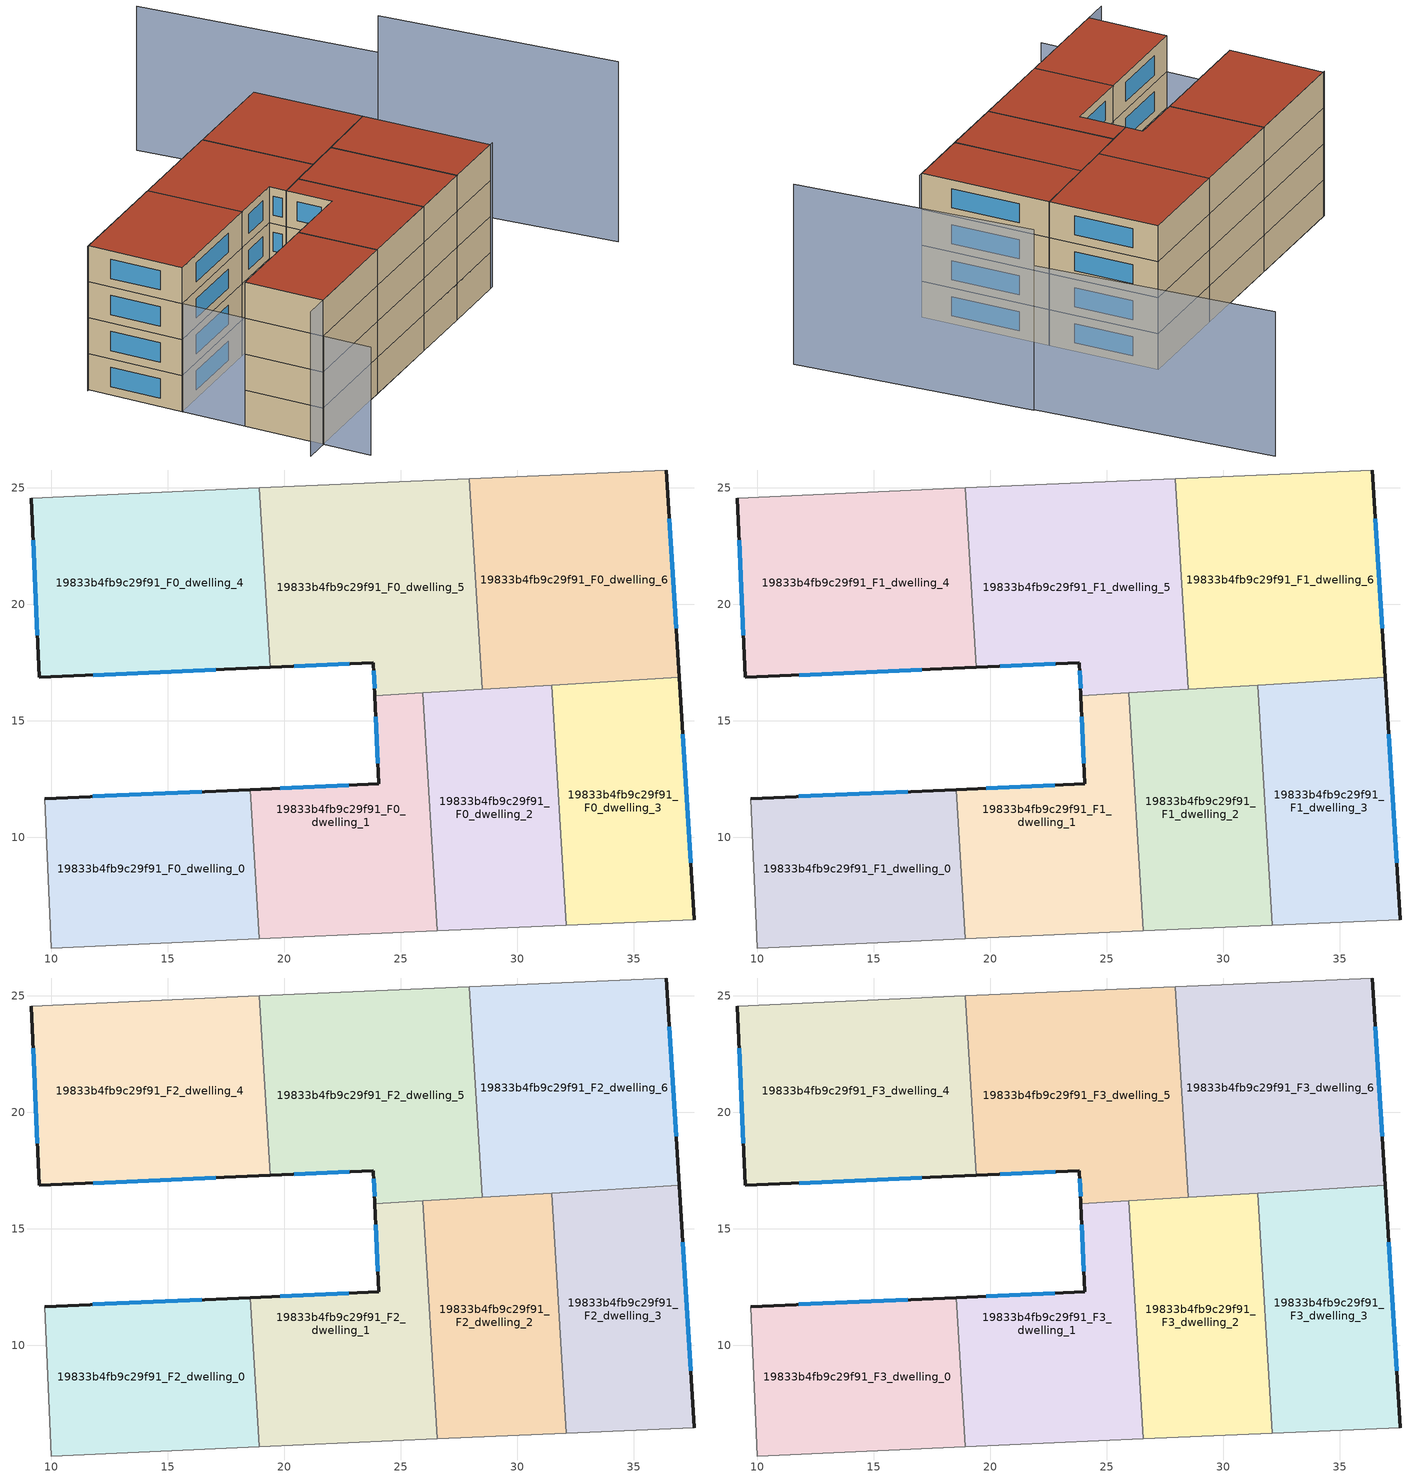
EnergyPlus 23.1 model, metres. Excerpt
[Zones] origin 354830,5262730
19833b4fb9c29f91_F0_dwelling_0
 floor ground (EU_floor_Construction): 18.53,12.04 18.92,5.64 9.99,5.24 9.71,11.65 z0
 wall outside (EU_wall_Construction): 18.53,12.04 9.71,11.65 z0:3
 wall adiabatic (EU_wall_Construction): 9.71,11.65 9.99,5.24 18.92,5.64 z0:3
 wall to 19833b4fb9c29f91_F0_dwelling_1 (EU_wall_Construction): 18.92,5.64 18.53,12.04 z0:3
 window (EU_Window_Construction): 16.46,11.95 11.78,11.75 z0.7:2.3
19833b4fb9c29f91_F0_dwelling_1
 floor ground (EU_floor_Construction): 25.94,16.19 26.57,5.97 18.92,5.64 18.53,12.04 24.06,12.29 23.89,16.06 z0
 wall outside (EU_wall_Construction): 23.89,16.06 24.06,12.29 18.53,12.04 z0:3
 wall adiabatic (EU_wall_Construction): 18.92,5.64 26.57,5.97 z0:3
 wall to 19833b4fb9c29f91_F0_dwelling_5 (EU_wall_Construction): 25.94,16.19 23.89,16.06 z0:3
 wall to 19833b4fb9c29f91_F0_dwelling_2 (EU_wall_Construction): 26.57,5.97 25.94,16.19 z0:3
 window (EU_Window_Construction): 22.76,12.23 19.83,12.1 / 23.93,15.18 24.02,13.17 z0.7:2.3
19833b4fb9c29f91_F0_dwelling_2
 floor ground (EU_floor_Construction): 31.47,16.53 32.11,6.22 26.57,5.97 25.94,16.19 z0
 wall adiabatic (EU_wall_Construction): 26.57,5.97 32.11,6.22 z0:3
 wall to 19833b4fb9c29f91_F0_dwelling_3 (EU_wall_Construction): 32.11,6.22 31.47,16.53 z0:3
 wall to 19833b4fb9c29f91_F0_dwelling_6 (EU_wall_Construction): 31.47,16.53 28.5,16.35 z0:3
 wall to 19833b4fb9c29f91_F0_dwelling_5 (EU_wall_Construction): 28.5,16.35 25.94,16.19 z0:3
19833b4fb9c29f91_F0_dwelling_3
 floor ground (EU_floor_Construction): 36.95,16.87 37.6,6.46 32.11,6.22 31.47,16.53 z0
 wall outside (EU_wall_Construction): 37.6,6.46 36.95,16.87 z0:3
 wall adiabatic (EU_wall_Construction): 32.11,6.22 37.6,6.46 z0:3
 wall to 19833b4fb9c29f91_F0_dwelling_6 (EU_wall_Construction): 36.95,16.87 31.47,16.53 z0:3
 window (EU_Window_Construction): 37.44,8.9 37.1,14.42 z0.7:2.3
19833b4fb9c29f91_F0_dwelling_4
 floor ground (EU_floor_Construction): 18.92,24.99 19.39,17.29 9.48,16.85 9.13,24.56 z0
 wall outside (EU_wall_Construction): 9.13,24.56 9.48,16.85 19.39,17.29 z0:3
 wall adiabatic (EU_wall_Construction): 18.92,24.99 9.13,24.56 z0:3
 wall to 19833b4fb9c29f91_F0_dwelling_5 (EU_wall_Construction): 19.39,17.29 18.92,24.99 z0:3
 window (EU_Window_Construction): 11.81,16.96 17.06,17.19 / 9.21,22.75 9.4,18.66 z0.7:2.3
19833b4fb9c29f91_F0_dwelling_5
 floor ground (EU_floor_Construction): 27.94,25.39 28.5,16.35 23.89,16.06 23.83,17.49 19.39,17.29 18.92,24.99 z0
 wall outside (EU_wall_Construction): 19.39,17.29 23.83,17.49 23.89,16.06 z0:3
 wall adiabatic (EU_wall_Construction): 27.94,25.39 18.92,24.99 z0:3
 wall to 19833b4fb9c29f91_F0_dwelling_6 (EU_wall_Construction): 28.5,16.35 27.94,25.39 z0:3
 window (EU_Window_Construction): 23.84,17.15 23.87,16.4 / 20.43,17.34 22.78,17.44 z0.7:2.3
19833b4fb9c29f91_F0_dwelling_6
 floor ground (EU_floor_Construction): 36.4,25.76 36.95,16.87 28.5,16.35 27.94,25.39 z0
 wall outside (EU_wall_Construction): 36.95,16.87 36.4,25.76 z0:3
 wall adiabatic (EU_wall_Construction): 36.4,25.76 27.94,25.39 z0:3
 window (EU_Window_Construction): 36.82,18.96 36.53,23.67 z0.7:2.3
19833b4fb9c29f91_F1_dwelling_0
 floor to 19833b4fb9c29f91_F0_dwelling_0 (EU_floor_Construction): 18.53,12.04 18.92,5.64 9.99,5.24 9.71,11.65 z3
 wall outside (EU_wall_Construction): 18.53,12.04 9.71,11.65 z3:6
 wall adiabatic (EU_wall_Construction): 9.71,11.65 9.99,5.24 18.92,5.64 z3:6
 wall to 19833b4fb9c29f91_F1_dwelling_1 (EU_wall_Construction): 18.92,5.64 18.53,12.04 z3:6
 window (EU_Window_Construction): 16.46,11.95 11.78,11.75 z3.7:5.3
19833b4fb9c29f91_F1_dwelling_1
 floor to 19833b4fb9c29f91_F0_dwelling_1 (EU_floor_Construction): 25.94,16.19 26.57,5.97 18.92,5.64 18.53,12.04 24.06,12.29 23.89,16.06 z3
 wall outside (EU_wall_Construction): 23.89,16.06 24.06,12.29 18.53,12.04 z3:6
 wall adiabatic (EU_wall_Construction): 18.92,5.64 26.57,5.97 z3:6
 wall to 19833b4fb9c29f91_F1_dwelling_5 (EU_wall_Construction): 25.94,16.19 23.89,16.06 z3:6
 wall to 19833b4fb9c29f91_F1_dwelling_2 (EU_wall_Construction): 26.57,5.97 25.94,16.19 z3:6
 window (EU_Window_Construction): 22.76,12.23 19.83,12.1 / 23.93,15.18 24.02,13.17 z3.7:5.3
19833b4fb9c29f91_F1_dwelling_2
 floor to 19833b4fb9c29f91_F0_dwelling_2 (EU_floor_Construction): 31.47,16.53 32.11,6.22 26.57,5.97 25.94,16.19 z3
 wall adiabatic (EU_wall_Construction): 26.57,5.97 32.11,6.22 z3:6
 wall to 19833b4fb9c29f91_F1_dwelling_3 (EU_wall_Construction): 32.11,6.22 31.47,16.53 z3:6
 wall to 19833b4fb9c29f91_F1_dwelling_6 (EU_wall_Construction): 31.47,16.53 28.5,16.35 z3:6
 wall to 19833b4fb9c29f91_F1_dwelling_5 (EU_wall_Construction): 28.5,16.35 25.94,16.19 z3:6
19833b4fb9c29f91_F1_dwelling_3
 floor to 19833b4fb9c29f91_F0_dwelling_3 (EU_floor_Construction): 36.95,16.87 37.6,6.46 32.11,6.22 31.47,16.53 z3
 wall outside (EU_wall_Construction): 37.6,6.46 36.95,16.87 z3:6
 wall adiabatic (EU_wall_Construction): 32.11,6.22 37.6,6.46 z3:6
 wall to 19833b4fb9c29f91_F1_dwelling_6 (EU_wall_Construction): 36.95,16.87 31.47,16.53 z3:6
 window (EU_Window_Construction): 37.44,8.9 37.1,14.42 z3.7:5.3
19833b4fb9c29f91_F1_dwelling_4
 floor to 19833b4fb9c29f91_F0_dwelling_4 (EU_floor_Construction): 18.92,24.99 19.39,17.29 9.48,16.85 9.13,24.56 z3
 wall outside (EU_wall_Construction): 9.13,24.56 9.48,16.85 19.39,17.29 z3:6
 wall adiabatic (EU_wall_Construction): 18.92,24.99 9.13,24.56 z3:6
 wall to 19833b4fb9c29f91_F1_dwelling_5 (EU_wall_Construction): 19.39,17.29 18.92,24.99 z3:6
 window (EU_Window_Construction): 11.81,16.96 17.06,17.19 / 9.21,22.75 9.4,18.66 z3.7:5.3
19833b4fb9c29f91_F1_dwelling_5
 floor to 19833b4fb9c29f91_F0_dwelling_5 (EU_floor_Construction): 27.94,25.39 28.5,16.35 23.89,16.06 23.82,17.49 19.39,17.29 18.92,24.99 z3
 wall outside (EU_wall_Construction): 19.39,17.29 23.83,17.49 23.89,16.06 z3:6
 wall adiabatic (EU_wall_Construction): 27.94,25.39 18.92,24.99 z3:6
 wall to 19833b4fb9c29f91_F1_dwelling_6 (EU_wall_Construction): 28.5,16.35 27.94,25.39 z3:6
 window (EU_Window_Construction): 23.84,17.15 23.87,16.4 / 20.43,17.34 22.78,17.44 z3.7:5.3
19833b4fb9c29f91_F1_dwelling_6
 floor to 19833b4fb9c29f91_F0_dwelling_6 (EU_floor_Construction): 36.4,25.76 36.95,16.87 28.5,16.35 27.94,25.39 z3
 wall outside (EU_wall_Construction): 36.95,16.87 36.4,25.76 z3:6
 wall adiabatic (EU_wall_Construction): 36.4,25.76 27.94,25.39 z3:6
 window (EU_Window_Construction): 36.82,18.96 36.53,23.67 z3.7:5.3
19833b4fb9c29f91_F2_dwelling_0
 floor to 19833b4fb9c29f91_F1_dwelling_0 (EU_floor_Construction): 18.53,12.04 18.92,5.64 9.99,5.24 9.71,11.65 z6
 wall outside (EU_wall_Construction): 18.53,12.04 9.71,11.65 z6:9
 wall adiabatic (EU_wall_Construction): 9.71,11.65 9.99,5.24 18.92,5.64 z6:9
 wall to 19833b4fb9c29f91_F2_dwelling_1 (EU_wall_Construction): 18.92,5.64 18.53,12.04 z6:9
 window (EU_Window_Construction): 16.46,11.95 11.78,11.75 z6.7:8.3
19833b4fb9c29f91_F2_dwelling_1
 floor to 19833b4fb9c29f91_F1_dwelling_1 (EU_floor_Construction): 25.94,16.19 26.57,5.97 18.92,5.64 18.53,12.04 24.06,12.29 23.89,16.06 z6
 wall outside (EU_wall_Construction): 23.89,16.06 24.06,12.29 18.53,12.04 z6:9
 wall adiabatic (EU_wall_Construction): 18.92,5.64 26.57,5.97 z6:9
 wall to 19833b4fb9c29f91_F2_dwelling_5 (EU_wall_Construction): 25.94,16.19 23.89,16.06 z6:9
 wall to 19833b4fb9c29f91_F2_dwelling_2 (EU_wall_Construction): 26.57,5.97 25.94,16.19 z6:9
 window (EU_Window_Construction): 22.76,12.23 19.83,12.1 / 23.93,15.18 24.02,13.17 z6.7:8.3
19833b4fb9c29f91_F2_dwelling_2
 floor to 19833b4fb9c29f91_F1_dwelling_2 (EU_floor_Construction): 31.47,16.53 32.11,6.22 26.57,5.97 25.94,16.19 z6
 wall adiabatic (EU_wall_Construction): 26.57,5.97 32.11,6.22 z6:9
 wall to 19833b4fb9c29f91_F2_dwelling_3 (EU_wall_Construction): 32.11,6.22 31.47,16.53 z6:9
 wall to 19833b4fb9c29f91_F2_dwelling_6 (EU_wall_Construction): 31.47,16.53 28.5,16.35 z6:9
 wall to 19833b4fb9c29f91_F2_dwelling_5 (EU_wall_Construction): 28.5,16.35 25.94,16.19 z6:9
19833b4fb9c29f91_F2_dwelling_3
 floor to 19833b4fb9c29f91_F1_dwelling_3 (EU_floor_Construction): 36.95,16.87 37.6,6.46 32.11,6.22 31.47,16.53 z6
 wall outside (EU_wall_Construction): 37.6,6.46 36.95,16.87 z6:9
 wall adiabatic (EU_wall_Construction): 32.11,6.22 37.6,6.46 z6:9
 wall to 19833b4fb9c29f91_F2_dwelling_6 (EU_wall_Construction): 36.95,16.87 31.47,16.53 z6:9
 window (EU_Window_Construction): 37.44,8.9 37.1,14.42 z6.7:8.3
19833b4fb9c29f91_F2_dwelling_4
 floor to 19833b4fb9c29f91_F1_dwelling_4 (EU_floor_Construction): 18.92,24.99 19.39,17.29 9.48,16.85 9.13,24.56 z6
 wall outside (EU_wall_Construction): 9.13,24.56 9.48,16.85 19.39,17.29 z6:9
 wall adiabatic (EU_wall_Construction): 18.92,24.99 9.13,24.56 z6:9
 wall to 19833b4fb9c29f91_F2_dwelling_5 (EU_wall_Construction): 19.39,17.29 18.92,24.99 z6:9
 window (EU_Window_Construction): 11.81,16.96 17.06,17.19 / 9.21,22.75 9.4,18.66 z6.7:8.3
19833b4fb9c29f91_F2_dwelling_5
 floor to 19833b4fb9c29f91_F1_dwelling_5 (EU_floor_Construction): 27.94,25.39 28.5,16.35 23.89,16.06 23.82,17.49 19.39,17.29 18.92,24.99 z6
 wall outside (EU_wall_Construction): 19.39,17.29 23.83,17.49 23.89,16.06 z6:9
 wall adiabatic (EU_wall_Construction): 27.94,25.39 18.92,24.99 z6:9
 wall to 19833b4fb9c29f91_F2_dwelling_6 (EU_wall_Construction): 28.5,16.35 27.94,25.39 z6:9
 window (EU_Window_Construction): 23.84,17.15 23.87,16.4 / 20.43,17.34 22.78,17.44 z6.7:8.3
19833b4fb9c29f91_F2_dwelling_6
 floor to 19833b4fb9c29f91_F1_dwelling_6 (EU_floor_Construction): 36.4,25.76 36.95,16.87 28.5,16.35 27.94,25.39 z6
 wall outside (EU_wall_Construction): 36.95,16.87 36.4,25.76 z6:9
 wall adiabatic (EU_wall_Construction): 36.4,25.76 27.94,25.39 z6:9
 window (EU_Window_Construction): 36.82,18.96 36.53,23.67 z6.7:8.3
19833b4fb9c29f91_F3_dwelling_0
 floor to 19833b4fb9c29f91_F2_dwelling_0 (EU_floor_Construction): 18.53,12.04 18.92,5.64 9.99,5.24 9.71,11.65 z9
 wall outside (EU_wall_Construction): 18.53,12.04 9.71,11.65 z9:12
 wall adiabatic (EU_wall_Construction): 9.71,11.65 9.99,5.24 18.92,5.64 z9:12
 wall to 19833b4fb9c29f91_F3_dwelling_1 (EU_wall_Construction): 18.92,5.64 18.53,12.04 z9:12
 window (EU_Window_Construction): 16.46,11.95 11.78,11.75 z9.7:11.3
 roof outside (EU_roof_Construction): 18.92,5.64 18.53,12.04 9.71,11.65 9.99,5.24 z12
19833b4fb9c29f91_F3_dwelling_1
 floor to 19833b4fb9c29f91_F2_dwelling_1 (EU_floor_Construction): 25.94,16.19 26.57,5.97 18.92,5.64 18.53,12.04 24.06,12.29 23.89,16.06 z9
 wall outside (EU_wall_Construction): 23.89,16.06 24.06,12.29 18.53,12.04 z9:12
 wall adiabatic (EU_wall_Construction): 18.92,5.64 26.57,5.97 z9:12
 wall to 19833b4fb9c29f91_F3_dwelling_5 (EU_wall_Construction): 25.94,16.19 23.89,16.06 z9:12
 wall to 19833b4fb9c29f91_F3_dwelling_2 (EU_wall_Construction): 26.57,5.97 25.94,16.19 z9:12
 window (EU_Window_Construction): 22.76,12.23 19.83,12.1 / 23.93,15.18 24.02,13.17 z9.7:11.3
 roof outside (EU_roof_Construction): 26.57,5.97 25.94,16.19 23.89,16.06 24.06,12.29 18.53,12.04 18.92,5.64 z12
19833b4fb9c29f91_F3_dwelling_2
 floor to 19833b4fb9c29f91_F2_dwelling_2 (EU_floor_Construction): 31.47,16.53 32.11,6.22 26.57,5.97 25.94,16.19 z9
 wall adiabatic (EU_wall_Construction): 26.57,5.97 32.11,6.22 z9:12
 wall to 19833b4fb9c29f91_F3_dwelling_3 (EU_wall_Construction): 32.11,6.22 31.47,16.53 z9:12
 wall to 19833b4fb9c29f91_F3_dwelling_6 (EU_wall_Construction): 31.47,16.53 28.5,16.35 z9:12
 wall to 19833b4fb9c29f91_F3_dwelling_5 (EU_wall_Construction): 28.5,16.35 25.94,16.19 z9:12
 roof outside (EU_roof_Construction): 32.11,6.22 31.47,16.53 25.94,16.19 26.57,5.97 z12
19833b4fb9c29f91_F3_dwelling_3
 floor to 19833b4fb9c29f91_F2_dwelling_3 (EU_floor_Construction): 36.95,16.87 37.6,6.46 32.11,6.22 31.47,16.53 z9
 wall outside (EU_wall_Construction): 37.6,6.46 36.95,16.87 z9:12
 wall adiabatic (EU_wall_Construction): 32.11,6.22 37.6,6.46 z9:12
 wall to 19833b4fb9c29f91_F3_dwelling_6 (EU_wall_Construction): 36.95,16.87 31.47,16.53 z9:12
 window (EU_Window_Construction): 37.44,8.9 37.1,14.42 z9.7:11.3
 roof outside (EU_roof_Construction): 37.6,6.46 36.95,16.87 31.47,16.53 32.11,6.22 z12
19833b4fb9c29f91_F3_dwelling_4
 floor to 19833b4fb9c29f91_F2_dwelling_4 (EU_floor_Construction): 18.92,24.99 19.39,17.29 9.48,16.85 9.13,24.56 z9
 wall outside (EU_wall_Construction): 9.13,24.56 9.48,16.85 19.39,17.29 z9:12
 wall adiabatic (EU_wall_Construction): 18.92,24.99 9.13,24.56 z9:12
 wall to 19833b4fb9c29f91_F3_dwelling_5 (EU_wall_Construction): 19.39,17.29 18.92,24.99 z9:12
 window (EU_Window_Construction): 11.81,16.96 17.06,17.19 / 9.21,22.75 9.4,18.66 z9.7:11.3
 roof outside (EU_roof_Construction): 19.39,17.29 18.92,24.99 9.13,24.56 9.48,16.85 z12
19833b4fb9c29f91_F3_dwelling_5
 floor to 19833b4fb9c29f91_F2_dwelling_5 (EU_floor_Construction): 27.94,25.39 28.5,16.35 23.89,16.06 23.82,17.49 19.39,17.29 18.92,24.99 z9
 wall outside (EU_wall_Construction): 19.39,17.29 23.83,17.49 23.89,16.06 z9:12
 wall adiabatic (EU_wall_Construction): 27.94,25.39 18.92,24.99 z9:12
 wall to 19833b4fb9c29f91_F3_dwelling_6 (EU_wall_Construction): 28.5,16.35 27.94,25.39 z9:12
 window (EU_Window_Construction): 23.84,17.15 23.87,16.4 / 20.43,17.34 22.78,17.44 z9.7:11.3
 roof outside (EU_roof_Construction): 28.5,16.35 27.94,25.39 18.92,24.99 19.39,17.29 23.83,17.49 23.89,16.06 z12
19833b4fb9c29f91_F3_dwelling_6
 floor to 19833b4fb9c29f91_F2_dwelling_6 (EU_floor_Construction): 36.4,25.76 36.95,16.87 28.5,16.35 27.94,25.39 z9
 wall outside (EU_wall_Construction): 36.95,16.87 36.4,25.76 z9:12
 wall adiabatic (EU_wall_Construction): 36.4,25.76 27.94,25.39 z9:12
 window (EU_Window_Construction): 36.82,18.96 36.53,23.67 z9.7:11.3
 roof outside (EU_roof_Construction): 36.95,16.87 36.4,25.76 27.94,25.39 28.5,16.35 z12
shading: 7.9,5.15 37.92,6.49 / 46.41,20.84 44.17,39.94 / 36.4,25.76 9.03,24.55 z0:12; 9.35,19.66 10.17,1.32 z0:9; 48.65,1.82 46.42,20.84 z0:15
[Building]
EU S2 Campaign: North Axis=0; Terrain=City; Solar Distribution=FullExterior
[Site:Location]
Budapest.Ferenc.Liszt.Intl.AP: Latitude=47.437; Longitude=19.256; Time Zone=1; Elevation=185
[SizingPeriod:WeatherFileDays]
AnnualSizingPeriod: Begin Month=1; Begin Day of Month=1; End Month=12; End Day of Month=31; Day of Week for Start Day=Monday; Use Weather File Daylight Saving Period=No; Use Weather File Rain and Snow Indicators=No
[MATERIAL]
EU_InternalMass_Material: Roughness=MediumRough; Thickness=0.1; Conductivity=1; Density=1800; Specific Heat=900; Thermal Absorptance=0.9; Solar Absorptance=0.7; Visible Absorptance=0.7
[MATERIAL:NOMASS] Roughness=MediumRough; Thermal Absorptance=0.9; Solar Absorptance=0.7; Visible Absorptance=0.7
Name | Thermal Resistance
EU_wall_NoMass | 0.832559
EU_roof_NoMass | 1.39638
EU_floor_NoMass | 0.872794
[WINDOWMATERIAL:SIMPLEGLAZINGSYSTEM]
EU_Window_SimpleGlazing: UFactor=2.79869; Solar Heat Gain Coefficient=0.75; Visible Transmittance=0.75
[CONSTRUCTION]
EU_wall_Construction: EU_wall_NoMass
EU_roof_Construction: EU_roof_NoMass
EU_floor_Construction: EU_floor_NoMass
EU_Window_Construction: EU_Window_SimpleGlazing
EU_InternalMass_Construction: EU_InternalMass_Material
[ZONE] Type=1; Multiplier=1; Ceiling Height=autocalculate; Floor Area=autocalculate; Part of Total Floor Area=Yes
Name | Volume
19833b4fb9c29f91_F0_dwelling_0; 19833b4fb9c29f91_F1_dwelling_0; 19833b4fb9c29f91_F2_dwelling_0; 19833b4fb9c29f91_F3_dwelling_0 | 171.047
19833b4fb9c29f91_F0_dwelling_1; 19833b4fb9c29f91_F1_dwelling_1; 19833b4fb9c29f91_F2_dwelling_1; 19833b4fb9c29f91_F3_dwelling_1 | 171.034
19833b4fb9c29f91_F0_dwelling_2; 19833b4fb9c29f91_F1_dwelling_2; 19833b4fb9c29f91_F2_dwelling_2; 19833b4fb9c29f91_F3_dwelling_2 | 171.074
19833b4fb9c29f91_F0_dwelling_3; 19833b4fb9c29f91_F1_dwelling_3; 19833b4fb9c29f91_F2_dwelling_3; 19833b4fb9c29f91_F3_dwelling_3 | 171.033
19833b4fb9c29f91_F0_dwelling_4; 19833b4fb9c29f91_F1_dwelling_4; 19833b4fb9c29f91_F2_dwelling_4; 19833b4fb9c29f91_F3_dwelling_4 | 228.069
19833b4fb9c29f91_F0_dwelling_5 | 228.077
19833b4fb9c29f91_F1_dwelling_5; 19833b4fb9c29f91_F2_dwelling_5; 19833b4fb9c29f91_F3_dwelling_5 | 228.078
19833b4fb9c29f91_F0_dwelling_6; 19833b4fb9c29f91_F1_dwelling_6; 19833b4fb9c29f91_F2_dwelling_6; 19833b4fb9c29f91_F3_dwelling_6 | 228.061
[INTERNALMASS] Construction=EU_InternalMass_Construction
Name | Zone or ZoneList | Surface Area
19833b4fb9c29f91_F0_dwelling_0_EU_InternalMass | 19833b4fb9c29f91_F0_dwelling_0 | 57.0156
19833b4fb9c29f91_F0_dwelling_1_EU_InternalMass | 19833b4fb9c29f91_F0_dwelling_1 | 57.0113
19833b4fb9c29f91_F0_dwelling_2_EU_InternalMass | 19833b4fb9c29f91_F0_dwelling_2 | 57.0247
19833b4fb9c29f91_F0_dwelling_3_EU_InternalMass | 19833b4fb9c29f91_F0_dwelling_3 | 57.0109
19833b4fb9c29f91_F0_dwelling_4_EU_InternalMass | 19833b4fb9c29f91_F0_dwelling_4 | 76.0229
19833b4fb9c29f91_F0_dwelling_5_EU_InternalMass | 19833b4fb9c29f91_F0_dwelling_5 | 76.0259
19833b4fb9c29f91_F0_dwelling_6_EU_InternalMass | 19833b4fb9c29f91_F0_dwelling_6 | 76.0203
19833b4fb9c29f91_F1_dwelling_0_EU_InternalMass | 19833b4fb9c29f91_F1_dwelling_0 | 57.0156
19833b4fb9c29f91_F1_dwelling_1_EU_InternalMass | 19833b4fb9c29f91_F1_dwelling_1 | 57.0113
19833b4fb9c29f91_F1_dwelling_2_EU_InternalMass | 19833b4fb9c29f91_F1_dwelling_2 | 57.0247
19833b4fb9c29f91_F1_dwelling_3_EU_InternalMass | 19833b4fb9c29f91_F1_dwelling_3 | 57.0109
19833b4fb9c29f91_F1_dwelling_4_EU_InternalMass | 19833b4fb9c29f91_F1_dwelling_4 | 76.0229
19833b4fb9c29f91_F1_dwelling_5_EU_InternalMass | 19833b4fb9c29f91_F1_dwelling_5 | 76.0259
19833b4fb9c29f91_F1_dwelling_6_EU_InternalMass | 19833b4fb9c29f91_F1_dwelling_6 | 76.0203
19833b4fb9c29f91_F2_dwelling_0_EU_InternalMass | 19833b4fb9c29f91_F2_dwelling_0 | 57.0156
19833b4fb9c29f91_F2_dwelling_1_EU_InternalMass | 19833b4fb9c29f91_F2_dwelling_1 | 57.0113
19833b4fb9c29f91_F2_dwelling_2_EU_InternalMass | 19833b4fb9c29f91_F2_dwelling_2 | 57.0247
19833b4fb9c29f91_F2_dwelling_3_EU_InternalMass | 19833b4fb9c29f91_F2_dwelling_3 | 57.0109
19833b4fb9c29f91_F2_dwelling_4_EU_InternalMass | 19833b4fb9c29f91_F2_dwelling_4 | 76.0229
19833b4fb9c29f91_F2_dwelling_5_EU_InternalMass | 19833b4fb9c29f91_F2_dwelling_5 | 76.0259
19833b4fb9c29f91_F2_dwelling_6_EU_InternalMass | 19833b4fb9c29f91_F2_dwelling_6 | 76.0203
19833b4fb9c29f91_F3_dwelling_0_EU_InternalMass | 19833b4fb9c29f91_F3_dwelling_0 | 57.0156
19833b4fb9c29f91_F3_dwelling_1_EU_InternalMass | 19833b4fb9c29f91_F3_dwelling_1 | 57.0113
19833b4fb9c29f91_F3_dwelling_2_EU_InternalMass | 19833b4fb9c29f91_F3_dwelling_2 | 57.0247
19833b4fb9c29f91_F3_dwelling_3_EU_InternalMass | 19833b4fb9c29f91_F3_dwelling_3 | 57.0109
19833b4fb9c29f91_F3_dwelling_4_EU_InternalMass | 19833b4fb9c29f91_F3_dwelling_4 | 76.0229
19833b4fb9c29f91_F3_dwelling_5_EU_InternalMass | 19833b4fb9c29f91_F3_dwelling_5 | 76.0259
19833b4fb9c29f91_F3_dwelling_6_EU_InternalMass | 19833b4fb9c29f91_F3_dwelling_6 | 76.0203
[OTHEREQUIPMENT] Fuel Type=Electricity; Design Level Calculation Method=Watts/Area; Power per Zone Floor Area=1; Fraction Latent=0; Fraction Radiant=0; Fraction Lost=0; Carbon Dioxide Generation Rate=0; EndUse Subcategory=EU_Step8_InternalGains
Name | Zone or ZoneList or Space or SpaceList | Schedule
EU_Step8_InternalGain_19833b4fb9c29f91_F0_dwelling_0_f000 | 19833b4fb9c29f91_F0_dwelling_0 | EU_Step8_GainSchedule_19833b4fb9c29f91_F0_dwelling_0_f000
EU_Step8_InternalGain_19833b4fb9c29f91_F0_dwelling_1_f000 | 19833b4fb9c29f91_F0_dwelling_1 | EU_Step8_GainSchedule_19833b4fb9c29f91_F0_dwelling_1_f000
EU_Step8_InternalGain_19833b4fb9c29f91_F0_dwelling_2_f000 | 19833b4fb9c29f91_F0_dwelling_2 | EU_Step8_GainSchedule_19833b4fb9c29f91_F0_dwelling_2_f000
EU_Step8_InternalGain_19833b4fb9c29f91_F0_dwelling_3_f000 | 19833b4fb9c29f91_F0_dwelling_3 | EU_Step8_GainSchedule_19833b4fb9c29f91_F0_dwelling_3_f000
EU_Step8_InternalGain_19833b4fb9c29f91_F0_dwelling_4_f000 | 19833b4fb9c29f91_F0_dwelling_4 | EU_Step8_GainSchedule_19833b4fb9c29f91_F0_dwelling_4_f000
EU_Step8_InternalGain_19833b4fb9c29f91_F0_dwelling_5_f000 | 19833b4fb9c29f91_F0_dwelling_5 | EU_Step8_GainSchedule_19833b4fb9c29f91_F0_dwelling_5_f000
EU_Step8_InternalGain_19833b4fb9c29f91_F0_dwelling_6_f000 | 19833b4fb9c29f91_F0_dwelling_6 | EU_Step8_GainSchedule_19833b4fb9c29f91_F0_dwelling_6_f000
EU_Step8_InternalGain_19833b4fb9c29f91_F1_dwelling_0_f000 | 19833b4fb9c29f91_F1_dwelling_0 | EU_Step8_GainSchedule_19833b4fb9c29f91_F1_dwelling_0_f000
EU_Step8_InternalGain_19833b4fb9c29f91_F1_dwelling_1_f000 | 19833b4fb9c29f91_F1_dwelling_1 | EU_Step8_GainSchedule_19833b4fb9c29f91_F1_dwelling_1_f000
EU_Step8_InternalGain_19833b4fb9c29f91_F1_dwelling_2_f000 | 19833b4fb9c29f91_F1_dwelling_2 | EU_Step8_GainSchedule_19833b4fb9c29f91_F1_dwelling_2_f000
EU_Step8_InternalGain_19833b4fb9c29f91_F1_dwelling_3_f000 | 19833b4fb9c29f91_F1_dwelling_3 | EU_Step8_GainSchedule_19833b4fb9c29f91_F1_dwelling_3_f000
EU_Step8_InternalGain_19833b4fb9c29f91_F1_dwelling_4_f000 | 19833b4fb9c29f91_F1_dwelling_4 | EU_Step8_GainSchedule_19833b4fb9c29f91_F1_dwelling_4_f000
EU_Step8_InternalGain_19833b4fb9c29f91_F1_dwelling_5_f000 | 19833b4fb9c29f91_F1_dwelling_5 | EU_Step8_GainSchedule_19833b4fb9c29f91_F1_dwelling_5_f000
EU_Step8_InternalGain_19833b4fb9c29f91_F1_dwelling_6_f000 | 19833b4fb9c29f91_F1_dwelling_6 | EU_Step8_GainSchedule_19833b4fb9c29f91_F1_dwelling_6_f000
EU_Step8_InternalGain_19833b4fb9c29f91_F2_dwelling_0_f000 | 19833b4fb9c29f91_F2_dwelling_0 | EU_Step8_GainSchedule_19833b4fb9c29f91_F2_dwelling_0_f000
EU_Step8_InternalGain_19833b4fb9c29f91_F2_dwelling_1_f000 | 19833b4fb9c29f91_F2_dwelling_1 | EU_Step8_GainSchedule_19833b4fb9c29f91_F2_dwelling_1_f000
EU_Step8_InternalGain_19833b4fb9c29f91_F2_dwelling_2_f000 | 19833b4fb9c29f91_F2_dwelling_2 | EU_Step8_GainSchedule_19833b4fb9c29f91_F2_dwelling_2_f000
EU_Step8_InternalGain_19833b4fb9c29f91_F2_dwelling_3_f000 | 19833b4fb9c29f91_F2_dwelling_3 | EU_Step8_GainSchedule_19833b4fb9c29f91_F2_dwelling_3_f000
EU_Step8_InternalGain_19833b4fb9c29f91_F2_dwelling_4_f000 | 19833b4fb9c29f91_F2_dwelling_4 | EU_Step8_GainSchedule_19833b4fb9c29f91_F2_dwelling_4_f000
EU_Step8_InternalGain_19833b4fb9c29f91_F2_dwelling_5_f000 | 19833b4fb9c29f91_F2_dwelling_5 | EU_Step8_GainSchedule_19833b4fb9c29f91_F2_dwelling_5_f000
EU_Step8_InternalGain_19833b4fb9c29f91_F2_dwelling_6_f000 | 19833b4fb9c29f91_F2_dwelling_6 | EU_Step8_GainSchedule_19833b4fb9c29f91_F2_dwelling_6_f000
EU_Step8_InternalGain_19833b4fb9c29f91_F3_dwelling_0_f000 | 19833b4fb9c29f91_F3_dwelling_0 | EU_Step8_GainSchedule_19833b4fb9c29f91_F3_dwelling_0_f000
EU_Step8_InternalGain_19833b4fb9c29f91_F3_dwelling_1_f000 | 19833b4fb9c29f91_F3_dwelling_1 | EU_Step8_GainSchedule_19833b4fb9c29f91_F3_dwelling_1_f000
EU_Step8_InternalGain_19833b4fb9c29f91_F3_dwelling_2_f000 | 19833b4fb9c29f91_F3_dwelling_2 | EU_Step8_GainSchedule_19833b4fb9c29f91_F3_dwelling_2_f000
EU_Step8_InternalGain_19833b4fb9c29f91_F3_dwelling_3_f000 | 19833b4fb9c29f91_F3_dwelling_3 | EU_Step8_GainSchedule_19833b4fb9c29f91_F3_dwelling_3_f000
EU_Step8_InternalGain_19833b4fb9c29f91_F3_dwelling_4_f000 | 19833b4fb9c29f91_F3_dwelling_4 | EU_Step8_GainSchedule_19833b4fb9c29f91_F3_dwelling_4_f000
EU_Step8_InternalGain_19833b4fb9c29f91_F3_dwelling_5_f000 | 19833b4fb9c29f91_F3_dwelling_5 | EU_Step8_GainSchedule_19833b4fb9c29f91_F3_dwelling_5_f000
EU_Step8_InternalGain_19833b4fb9c29f91_F3_dwelling_6_f000 | 19833b4fb9c29f91_F3_dwelling_6 | EU_Step8_GainSchedule_19833b4fb9c29f91_F3_dwelling_6_f000
[ZONEVENTILATION:DESIGNFLOWRATE] Schedule=EU_AlwaysOn; Design Flow Rate Calculation Method=AirChanges/Hour; Air Changes per Hour=0.475469; Ventilation Type=Natural; Fan Pressure Rise=0; Fan Total Efficiency=1; Constant Term Coefficient=1; Temperature Term Coefficient=0; Velocity Term Coefficient=0; Velocity Squared Term Coefficient=0; Minimum Indoor Temperature=-100; Maximum Indoor Temperature=100; Delta Temperature=-100; Minimum Outdoor Temperature=-100; Maximum Outdoor Temperature=100; Maximum Wind Speed=40
Name | Zone or ZoneList or Space or SpaceList
EU_ConstantAir_19833b4fb9c29f91_F0_dwelling_0 | 19833b4fb9c29f91_F0_dwelling_0
EU_ConstantAir_19833b4fb9c29f91_F0_dwelling_1 | 19833b4fb9c29f91_F0_dwelling_1
EU_ConstantAir_19833b4fb9c29f91_F0_dwelling_2 | 19833b4fb9c29f91_F0_dwelling_2
EU_ConstantAir_19833b4fb9c29f91_F0_dwelling_3 | 19833b4fb9c29f91_F0_dwelling_3
EU_ConstantAir_19833b4fb9c29f91_F0_dwelling_4 | 19833b4fb9c29f91_F0_dwelling_4
EU_ConstantAir_19833b4fb9c29f91_F0_dwelling_5 | 19833b4fb9c29f91_F0_dwelling_5
EU_ConstantAir_19833b4fb9c29f91_F0_dwelling_6 | 19833b4fb9c29f91_F0_dwelling_6
EU_ConstantAir_19833b4fb9c29f91_F1_dwelling_0 | 19833b4fb9c29f91_F1_dwelling_0
EU_ConstantAir_19833b4fb9c29f91_F1_dwelling_1 | 19833b4fb9c29f91_F1_dwelling_1
EU_ConstantAir_19833b4fb9c29f91_F1_dwelling_2 | 19833b4fb9c29f91_F1_dwelling_2
EU_ConstantAir_19833b4fb9c29f91_F1_dwelling_3 | 19833b4fb9c29f91_F1_dwelling_3
EU_ConstantAir_19833b4fb9c29f91_F1_dwelling_4 | 19833b4fb9c29f91_F1_dwelling_4
EU_ConstantAir_19833b4fb9c29f91_F1_dwelling_5 | 19833b4fb9c29f91_F1_dwelling_5
EU_ConstantAir_19833b4fb9c29f91_F1_dwelling_6 | 19833b4fb9c29f91_F1_dwelling_6
EU_ConstantAir_19833b4fb9c29f91_F2_dwelling_0 | 19833b4fb9c29f91_F2_dwelling_0
EU_ConstantAir_19833b4fb9c29f91_F2_dwelling_1 | 19833b4fb9c29f91_F2_dwelling_1
EU_ConstantAir_19833b4fb9c29f91_F2_dwelling_2 | 19833b4fb9c29f91_F2_dwelling_2
EU_ConstantAir_19833b4fb9c29f91_F2_dwelling_3 | 19833b4fb9c29f91_F2_dwelling_3
EU_ConstantAir_19833b4fb9c29f91_F2_dwelling_4 | 19833b4fb9c29f91_F2_dwelling_4
EU_ConstantAir_19833b4fb9c29f91_F2_dwelling_5 | 19833b4fb9c29f91_F2_dwelling_5
EU_ConstantAir_19833b4fb9c29f91_F2_dwelling_6 | 19833b4fb9c29f91_F2_dwelling_6
EU_ConstantAir_19833b4fb9c29f91_F3_dwelling_0 | 19833b4fb9c29f91_F3_dwelling_0
EU_ConstantAir_19833b4fb9c29f91_F3_dwelling_1 | 19833b4fb9c29f91_F3_dwelling_1
EU_ConstantAir_19833b4fb9c29f91_F3_dwelling_2 | 19833b4fb9c29f91_F3_dwelling_2
EU_ConstantAir_19833b4fb9c29f91_F3_dwelling_3 | 19833b4fb9c29f91_F3_dwelling_3
EU_ConstantAir_19833b4fb9c29f91_F3_dwelling_4 | 19833b4fb9c29f91_F3_dwelling_4
EU_ConstantAir_19833b4fb9c29f91_F3_dwelling_5 | 19833b4fb9c29f91_F3_dwelling_5
EU_ConstantAir_19833b4fb9c29f91_F3_dwelling_6 | 19833b4fb9c29f91_F3_dwelling_6
[HVACTEMPLATE:THERMOSTAT] Constant Heating Setpoint=20; Constant Cooling Setpoint=50
EU_HeatOnly_19833b4fb9c29f91_F0_dwelling_0; EU_HeatOnly_19833b4fb9c29f91_F0_dwelling_1; EU_HeatOnly_19833b4fb9c29f91_F0_dwelling_2; EU_HeatOnly_19833b4fb9c29f91_F0_dwelling_3; EU_HeatOnly_19833b4fb9c29f91_F0_dwelling_4; EU_HeatOnly_19833b4fb9c29f91_F0_dwelling_5; EU_HeatOnly_19833b4fb9c29f91_F0_dwelling_6; EU_HeatOnly_19833b4fb9c29f91_F1_dwelling_0; EU_HeatOnly_19833b4fb9c29f91_F1_dwelling_1; EU_HeatOnly_19833b4fb9c29f91_F1_dwelling_2; EU_HeatOnly_19833b4fb9c29f91_F1_dwelling_3; EU_HeatOnly_19833b4fb9c29f91_F1_dwelling_4; EU_HeatOnly_19833b4fb9c29f91_F1_dwelling_5; EU_HeatOnly_19833b4fb9c29f91_F1_dwelling_6; EU_HeatOnly_19833b4fb9c29f91_F2_dwelling_0; EU_HeatOnly_19833b4fb9c29f91_F2_dwelling_1; EU_HeatOnly_19833b4fb9c29f91_F2_dwelling_2; EU_HeatOnly_19833b4fb9c29f91_F2_dwelling_3; EU_HeatOnly_19833b4fb9c29f91_F2_dwelling_4; EU_HeatOnly_19833b4fb9c29f91_F2_dwelling_5; EU_HeatOnly_19833b4fb9c29f91_F2_dwelling_6; EU_HeatOnly_19833b4fb9c29f91_F3_dwelling_0; EU_HeatOnly_19833b4fb9c29f91_F3_dwelling_1; EU_HeatOnly_19833b4fb9c29f91_F3_dwelling_2; EU_HeatOnly_19833b4fb9c29f91_F3_dwelling_3; EU_HeatOnly_19833b4fb9c29f91_F3_dwelling_4; EU_HeatOnly_19833b4fb9c29f91_F3_dwelling_5; EU_HeatOnly_19833b4fb9c29f91_F3_dwelling_6
[HVACTEMPLATE:ZONE:IDEALLOADSAIRSYSTEM] System Availability Schedule=EU_AlwaysOn; Maximum Heating Supply Air Temperature=50; Minimum Cooling Supply Air Temperature=13; Maximum Heating Supply Air Humidity Ratio=0.0156; Minimum Cooling Supply Air Humidity Ratio=0.0077; Heating Limit=NoLimit; Cooling Limit=NoLimit; Heating Availability Schedule=EU_AlwaysOn; Cooling Availability Schedule=EU_CoolingOff; Dehumidification Control Type=ConstantSensibleHeatRatio; Cooling Sensible Heat Ratio=0.7; Dehumidification Setpoint=60; Humidification Control Type=None; Humidification Setpoint=30; Outdoor Air Method=None; Outdoor Air Flow Rate per Person=0.00944; Outdoor Air Flow Rate per Zone Floor Area=0; Outdoor Air Flow Rate per Zone=0; Demand Controlled Ventilation Type=None; Outdoor Air Economizer Type=NoEconomizer; Heat Recovery Type=None; Sensible Heat Recovery Effectiveness=0.7; Latent Heat Recovery Effectiveness=0.65
Name | Template Thermostat
19833b4fb9c29f91_F0_dwelling_0 | EU_HeatOnly_19833b4fb9c29f91_F0_dwelling_0
19833b4fb9c29f91_F0_dwelling_1 | EU_HeatOnly_19833b4fb9c29f91_F0_dwelling_1
19833b4fb9c29f91_F0_dwelling_2 | EU_HeatOnly_19833b4fb9c29f91_F0_dwelling_2
19833b4fb9c29f91_F0_dwelling_3 | EU_HeatOnly_19833b4fb9c29f91_F0_dwelling_3
19833b4fb9c29f91_F0_dwelling_4 | EU_HeatOnly_19833b4fb9c29f91_F0_dwelling_4
19833b4fb9c29f91_F0_dwelling_5 | EU_HeatOnly_19833b4fb9c29f91_F0_dwelling_5
19833b4fb9c29f91_F0_dwelling_6 | EU_HeatOnly_19833b4fb9c29f91_F0_dwelling_6
19833b4fb9c29f91_F1_dwelling_0 | EU_HeatOnly_19833b4fb9c29f91_F1_dwelling_0
19833b4fb9c29f91_F1_dwelling_1 | EU_HeatOnly_19833b4fb9c29f91_F1_dwelling_1
19833b4fb9c29f91_F1_dwelling_2 | EU_HeatOnly_19833b4fb9c29f91_F1_dwelling_2
19833b4fb9c29f91_F1_dwelling_3 | EU_HeatOnly_19833b4fb9c29f91_F1_dwelling_3
19833b4fb9c29f91_F1_dwelling_4 | EU_HeatOnly_19833b4fb9c29f91_F1_dwelling_4
19833b4fb9c29f91_F1_dwelling_5 | EU_HeatOnly_19833b4fb9c29f91_F1_dwelling_5
19833b4fb9c29f91_F1_dwelling_6 | EU_HeatOnly_19833b4fb9c29f91_F1_dwelling_6
19833b4fb9c29f91_F2_dwelling_0 | EU_HeatOnly_19833b4fb9c29f91_F2_dwelling_0
19833b4fb9c29f91_F2_dwelling_1 | EU_HeatOnly_19833b4fb9c29f91_F2_dwelling_1
19833b4fb9c29f91_F2_dwelling_2 | EU_HeatOnly_19833b4fb9c29f91_F2_dwelling_2
19833b4fb9c29f91_F2_dwelling_3 | EU_HeatOnly_19833b4fb9c29f91_F2_dwelling_3
19833b4fb9c29f91_F2_dwelling_4 | EU_HeatOnly_19833b4fb9c29f91_F2_dwelling_4
19833b4fb9c29f91_F2_dwelling_5 | EU_HeatOnly_19833b4fb9c29f91_F2_dwelling_5
19833b4fb9c29f91_F2_dwelling_6 | EU_HeatOnly_19833b4fb9c29f91_F2_dwelling_6
19833b4fb9c29f91_F3_dwelling_0 | EU_HeatOnly_19833b4fb9c29f91_F3_dwelling_0
19833b4fb9c29f91_F3_dwelling_1 | EU_HeatOnly_19833b4fb9c29f91_F3_dwelling_1
19833b4fb9c29f91_F3_dwelling_2 | EU_HeatOnly_19833b4fb9c29f91_F3_dwelling_2
19833b4fb9c29f91_F3_dwelling_3 | EU_HeatOnly_19833b4fb9c29f91_F3_dwelling_3
19833b4fb9c29f91_F3_dwelling_4 | EU_HeatOnly_19833b4fb9c29f91_F3_dwelling_4
19833b4fb9c29f91_F3_dwelling_5 | EU_HeatOnly_19833b4fb9c29f91_F3_dwelling_5
19833b4fb9c29f91_F3_dwelling_6 | EU_HeatOnly_19833b4fb9c29f91_F3_dwelling_6
[SIZING:ZONE] Zone Cooling Design Supply Air Temperature Input Method=SupplyAirTemperature; Zone Cooling Design Supply Air Temperature=13; Zone Heating Design Supply Air Temperature Input Method=SupplyAirTemperature; Zone Heating Design Supply Air Temperature=50; Zone Cooling Design Supply Air Humidity Ratio=0.008; Zone Heating Design Supply Air Humidity Ratio=0.008; Cooling Design Air Flow Method=DesignDay; Cooling Design Air Flow Rate=0; Cooling Minimum Air Flow per Zone Floor Area=0.000762; Cooling Minimum Air Flow=0; Cooling Minimum Air Flow Fraction=0.2; Heating Design Air Flow Method=DesignDay; Heating Design Air Flow Rate=0; Heating Maximum Air Flow per Zone Floor Area=0.002032; Heating Maximum Air Flow=0.141576; Heating Maximum Air Flow Fraction=0.3; Account for Dedicated Outdoor Air System=No; Dedicated Outdoor Air System Control Strategy=NeutralSupplyAir; Dedicated Outdoor Air Low Setpoint Temperature for Design=autosize; Dedicated Outdoor Air High Setpoint Temperature for Design=autosize; Zone Load Sizing Method=Sensible Load Only No Latent Load; Zone Latent Cooling Design Supply Air Humidity Ratio Input Method=HumidityRatioDifference; Zone Cooling Design Supply Air Humidity Ratio Difference=0.005; Zone Latent Heating Design Supply Air Humidity Ratio Input Method=HumidityRatioDifference; Zone Humidification Design Supply Air Humidity Ratio Difference=0.005
19833b4fb9c29f91_F0_dwelling_0; 19833b4fb9c29f91_F0_dwelling_1; 19833b4fb9c29f91_F0_dwelling_2; 19833b4fb9c29f91_F0_dwelling_3; 19833b4fb9c29f91_F0_dwelling_4; 19833b4fb9c29f91_F0_dwelling_5; 19833b4fb9c29f91_F0_dwelling_6; 19833b4fb9c29f91_F1_dwelling_0; 19833b4fb9c29f91_F1_dwelling_1; 19833b4fb9c29f91_F1_dwelling_2; 19833b4fb9c29f91_F1_dwelling_3; 19833b4fb9c29f91_F1_dwelling_4; 19833b4fb9c29f91_F1_dwelling_5; 19833b4fb9c29f91_F1_dwelling_6; 19833b4fb9c29f91_F2_dwelling_0; 19833b4fb9c29f91_F2_dwelling_1; 19833b4fb9c29f91_F2_dwelling_2; 19833b4fb9c29f91_F2_dwelling_3; 19833b4fb9c29f91_F2_dwelling_4; 19833b4fb9c29f91_F2_dwelling_5; 19833b4fb9c29f91_F2_dwelling_6; 19833b4fb9c29f91_F3_dwelling_0; 19833b4fb9c29f91_F3_dwelling_1; 19833b4fb9c29f91_F3_dwelling_2; 19833b4fb9c29f91_F3_dwelling_3; 19833b4fb9c29f91_F3_dwelling_4; 19833b4fb9c29f91_F3_dwelling_5; 19833b4fb9c29f91_F3_dwelling_6
[SCHEDULE:CONSTANT]
Name | Hourly Value
EU_AlwaysOn | 1
EU_CoolingOff | 0
[SCHEDULE:FILE] Column Number=1; Rows to Skip at Top=0; Number of Hours of Data=8760; Column Separator=Comma; Interpolate to Timestep=No; Minutes per Item=60; Adjust Schedule for Daylight Savings=Yes
Name | File
EU_Step8_GainSchedule_19833b4fb9c29f91_F0_dwelling_0_f000 | ../../schedules/19833b4fb9c29f91/19833b4fb9c29f91_F0_dwelling_0_f000_gain.csv
EU_Step8_GainSchedule_19833b4fb9c29f91_F0_dwelling_1_f000 | ../../schedules/19833b4fb9c29f91/19833b4fb9c29f91_F0_dwelling_1_f000_gain.csv
EU_Step8_GainSchedule_19833b4fb9c29f91_F0_dwelling_2_f000 | ../../schedules/19833b4fb9c29f91/19833b4fb9c29f91_F0_dwelling_2_f000_gain.csv
EU_Step8_GainSchedule_19833b4fb9c29f91_F0_dwelling_3_f000 | ../../schedules/19833b4fb9c29f91/19833b4fb9c29f91_F0_dwelling_3_f000_gain.csv
EU_Step8_GainSchedule_19833b4fb9c29f91_F0_dwelling_4_f000 | ../../schedules/19833b4fb9c29f91/19833b4fb9c29f91_F0_dwelling_4_f000_gain.csv
EU_Step8_GainSchedule_19833b4fb9c29f91_F0_dwelling_5_f000 | ../../schedules/19833b4fb9c29f91/19833b4fb9c29f91_F0_dwelling_5_f000_gain.csv
EU_Step8_GainSchedule_19833b4fb9c29f91_F0_dwelling_6_f000 | ../../schedules/19833b4fb9c29f91/19833b4fb9c29f91_F0_dwelling_6_f000_gain.csv
EU_Step8_GainSchedule_19833b4fb9c29f91_F1_dwelling_0_f000 | ../../schedules/19833b4fb9c29f91/19833b4fb9c29f91_F1_dwelling_0_f000_gain.csv
EU_Step8_GainSchedule_19833b4fb9c29f91_F1_dwelling_1_f000 | ../../schedules/19833b4fb9c29f91/19833b4fb9c29f91_F1_dwelling_1_f000_gain.csv
EU_Step8_GainSchedule_19833b4fb9c29f91_F1_dwelling_2_f000 | ../../schedules/19833b4fb9c29f91/19833b4fb9c29f91_F1_dwelling_2_f000_gain.csv
EU_Step8_GainSchedule_19833b4fb9c29f91_F1_dwelling_3_f000 | ../../schedules/19833b4fb9c29f91/19833b4fb9c29f91_F1_dwelling_3_f000_gain.csv
EU_Step8_GainSchedule_19833b4fb9c29f91_F1_dwelling_4_f000 | ../../schedules/19833b4fb9c29f91/19833b4fb9c29f91_F1_dwelling_4_f000_gain.csv
EU_Step8_GainSchedule_19833b4fb9c29f91_F1_dwelling_5_f000 | ../../schedules/19833b4fb9c29f91/19833b4fb9c29f91_F1_dwelling_5_f000_gain.csv
EU_Step8_GainSchedule_19833b4fb9c29f91_F1_dwelling_6_f000 | ../../schedules/19833b4fb9c29f91/19833b4fb9c29f91_F1_dwelling_6_f000_gain.csv
EU_Step8_GainSchedule_19833b4fb9c29f91_F2_dwelling_0_f000 | ../../schedules/19833b4fb9c29f91/19833b4fb9c29f91_F2_dwelling_0_f000_gain.csv
EU_Step8_GainSchedule_19833b4fb9c29f91_F2_dwelling_1_f000 | ../../schedules/19833b4fb9c29f91/19833b4fb9c29f91_F2_dwelling_1_f000_gain.csv
EU_Step8_GainSchedule_19833b4fb9c29f91_F2_dwelling_2_f000 | ../../schedules/19833b4fb9c29f91/19833b4fb9c29f91_F2_dwelling_2_f000_gain.csv
EU_Step8_GainSchedule_19833b4fb9c29f91_F2_dwelling_3_f000 | ../../schedules/19833b4fb9c29f91/19833b4fb9c29f91_F2_dwelling_3_f000_gain.csv
EU_Step8_GainSchedule_19833b4fb9c29f91_F2_dwelling_4_f000 | ../../schedules/19833b4fb9c29f91/19833b4fb9c29f91_F2_dwelling_4_f000_gain.csv
EU_Step8_GainSchedule_19833b4fb9c29f91_F2_dwelling_5_f000 | ../../schedules/19833b4fb9c29f91/19833b4fb9c29f91_F2_dwelling_5_f000_gain.csv
EU_Step8_GainSchedule_19833b4fb9c29f91_F2_dwelling_6_f000 | ../../schedules/19833b4fb9c29f91/19833b4fb9c29f91_F2_dwelling_6_f000_gain.csv
EU_Step8_GainSchedule_19833b4fb9c29f91_F3_dwelling_0_f000 | ../../schedules/19833b4fb9c29f91/19833b4fb9c29f91_F3_dwelling_0_f000_gain.csv
EU_Step8_GainSchedule_19833b4fb9c29f91_F3_dwelling_1_f000 | ../../schedules/19833b4fb9c29f91/19833b4fb9c29f91_F3_dwelling_1_f000_gain.csv
EU_Step8_GainSchedule_19833b4fb9c29f91_F3_dwelling_2_f000 | ../../schedules/19833b4fb9c29f91/19833b4fb9c29f91_F3_dwelling_2_f000_gain.csv
EU_Step8_GainSchedule_19833b4fb9c29f91_F3_dwelling_3_f000 | ../../schedules/19833b4fb9c29f91/19833b4fb9c29f91_F3_dwelling_3_f000_gain.csv
EU_Step8_GainSchedule_19833b4fb9c29f91_F3_dwelling_4_f000 | ../../schedules/19833b4fb9c29f91/19833b4fb9c29f91_F3_dwelling_4_f000_gain.csv
EU_Step8_GainSchedule_19833b4fb9c29f91_F3_dwelling_5_f000 | ../../schedules/19833b4fb9c29f91/19833b4fb9c29f91_F3_dwelling_5_f000_gain.csv
EU_Step8_GainSchedule_19833b4fb9c29f91_F3_dwelling_6_f000 | ../../schedules/19833b4fb9c29f91/19833b4fb9c29f91_F3_dwelling_6_f000_gain.csv
